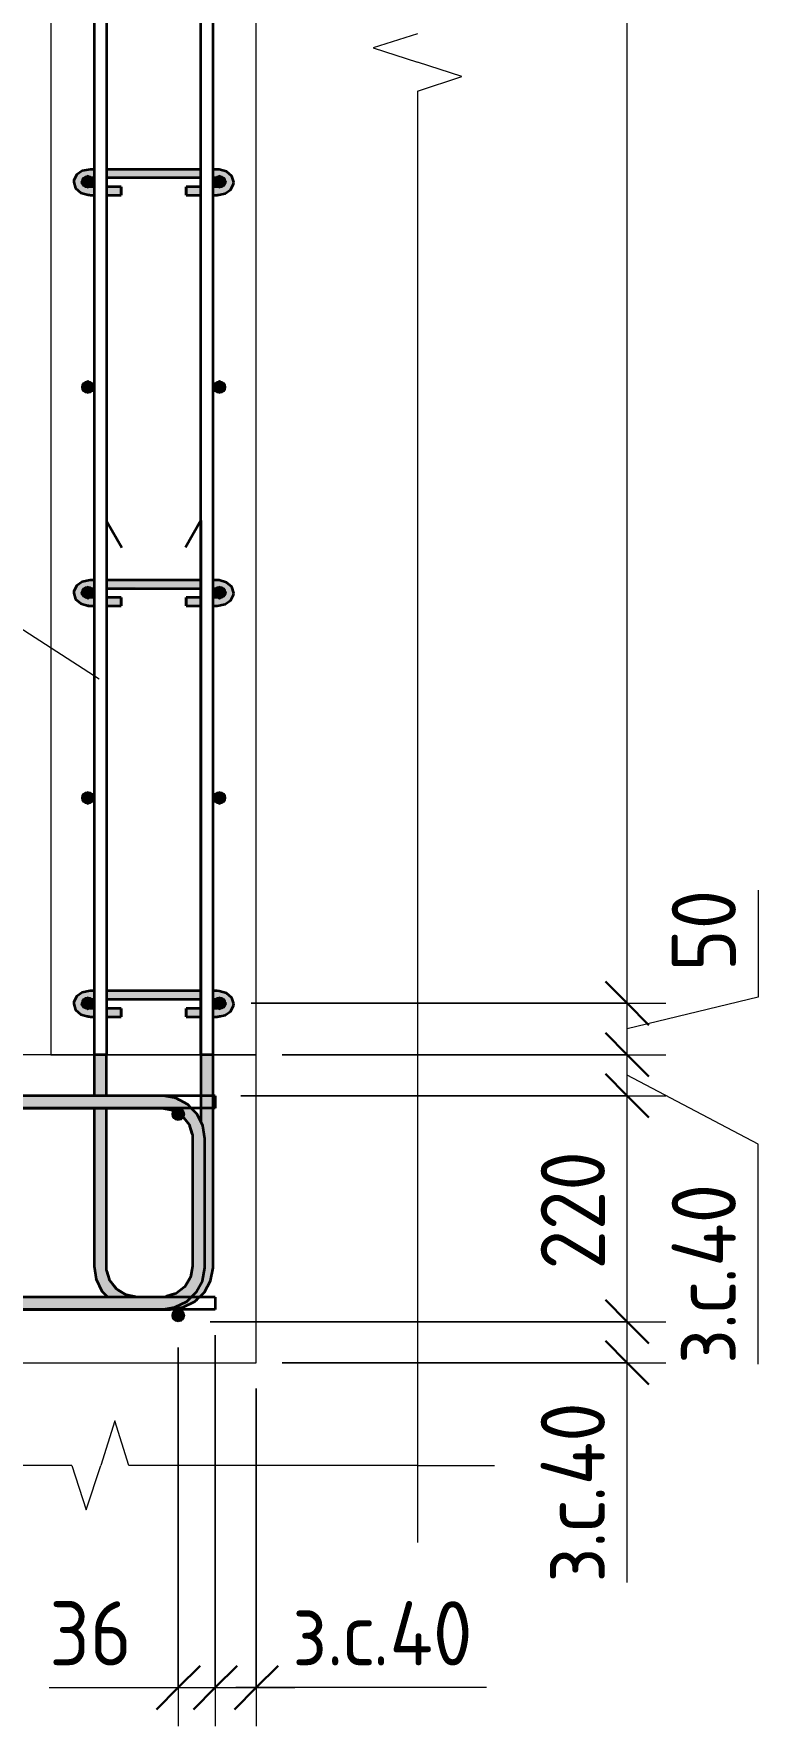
# Model space of a CAD drawing. Header units: millimetres. Extents: x 27196 to 80378, y -5588 to 34882.
# Drawn here: x 76903 to 77608, y -3604 to -1956 of the extents above; entities that cross this region are included whole.
import ezdxf

# ---------------------------------------------------------------- set-up
doc = ezdxf.new("R2010")
doc.units = ezdxf.units.MM
for name, color, linetype, lineweight in [('AA_Dim', 7, 'Continuous', 9), ('AA_Dim-25', 7, 'Continuous', 9), ('AA_Oformlenie', 7, 'Continuous', 9), ('AA_Vinoska', 7, 'Continuous', 9), ('AF_Stena_Опалубка', 253, 'Continuous', 18), ('KR_Armatura', 7, 'Continuous', 20), ('KR_Armatura_Tonkie', 7, 'Continuous', 20), ('KR_Fundament', 7, 'Continuous', 18)]:
    doc.layers.add(name, color=color, linetype=linetype, lineweight=lineweight)
doc.styles.add('ISOCPEUR_10', font='isocpeur.ttf', dxfattribs={"width": 0.9, "height": 62.5})
doc.dimstyles.new('05_Округл_1мм__прозр__2', dxfattribs={"dimscale": 304.8, "dimtxt": 62.248823, "dimasz": 0.139436, "dimexe": 0.123031, "dimexo": 0.082021, "dimgap": 0.008202, "dimtad": 1, "dimdec": 0, "dimdsep": 46, "dimtxsty": 'ISOCPEUR_10', "dimblk1": 'OBLIQUE', "dimblk2": 'OBLIQUE', "dimsah": 1, "dimcen": 0.09, "dimdle": 0.123031, "dimazin": 0, "dimtfac": 1, "dimtdec": 4, "dimtix": 1, "dimtmove": 1, "dimatfit": 3, "dimfxl": 1, "dimtvp": 1, "dimtolj": 1, "dimtzin": 0, "dimlwd": 18, "dimlwe": 18, "dimarcsym": 2})
doc.dimstyles.new('05_Округл_1мм__прозр__3', dxfattribs={"dimscale": 304.8, "dimtxt": 62.248823, "dimasz": 0.139436, "dimexe": 0.123031, "dimexo": 0.082021, "dimgap": 0.008202, "dimtad": 1, "dimdec": 0, "dimdsep": 46, "dimtxsty": 'ISOCPEUR_10', "dimblk1": 'OBLIQUE', "dimblk2": 'OBLIQUE', "dimsah": 1, "dimcen": 0.09, "dimdle": 0.123031, "dimazin": 0, "dimtfac": 1, "dimtdec": 4, "dimtix": 1, "dimtmove": 0, "dimatfit": 3, "dimfxl": 1, "dimtvp": 1, "dimtolj": 1, "dimtzin": 0, "dimlwd": 18, "dimlwe": 18, "dimarcsym": 2})

# ---------------------------------------------------------------- blocks, each defined once
blk = doc.blocks.new('265_Выпуск П одной длины _НесАрм_РабПлоск_ - В1 _d12_ t250-4071037-2-2 Армирование')
at = {"layer": 'KR_Armatura_Tonkie', "lineweight": 35}
for p, q in [((32607, -2430), (32607, -2488)), ((32607.5, -2430), (32607.2, -2430)), ((32607.2, -2430), (32607.5, -2430)), ((32619.5, -2430.9), (32634, -2456)), ((32711, -2430), (32696, -2456)), ((32711, -2430), (32711, -2488)), ((32723, -2488), (32723, -2430)), ((32607, -2496), (32607, -2505)), ((32711, -2496), (32711, -2505)), ((32723, -2505), (32723, -2496)), ((32607, -2513), (32607, -2888)), ((32711, -2513), (32711, -2888)), ((32723, -2888), (32723, -2513)), ((32607, -2896), (32607, -2905)), ((32711, -2896), (32711, -2905)), ((32723, -2905), (32723, -2896)), ((32607, -2913), (32607, -2990)), ((32711, -2913), (32711, -2990)), ((32723, -2990), (32723, -2913)), ((32619, -2990), (32619, -2950)), ((32711, -2990), (32711, -3002)), ((32723, -3002), (32723, -2990)), ((32607, -3002), (32607, -3156)), ((32619, -3156), (32619, -3002)), ((32711, -3002), (32711, -3014.9)), ((32723, -3156), (32723, -3002)), ((32622, -3168.5), (32619.7, -3161)), ((32628.6, -3177.9), (32622.7, -3170.3)), ((32637, -3183.2), (32630.5, -3179.3)), ((32649, -3186), (32639.5, -3184.3)), ((32673, -3186), (32649, -3186)), ((32649, -3198), (32681, -3198))]:
    blk.add_line(p, q, dxfattribs=at)
at = {"layer": 'KR_Armatura_Tonkie', "lineweight": 35, "flags": 128}
for points in [[(32722.4, -3160.4), (32723, -3157.5), (32723, -3156)], [(32608.8, -3167.9), (32609, -3168.7), (32610.3, -3171.4)], [(32613.9, -3178.7), (32614.7, -3180.2), (32616.7, -3182.3)], [(32712.7, -3183.1), (32714.4, -3181.4), (32715.5, -3179.5)], [(32719.1, -3172.7), (32720.5, -3170.1), (32720.8, -3168.6)], [(32692.8, -3196.2), (32693.7, -3196), (32696.4, -3194.7)], [(32703.7, -3191.1), (32705.2, -3190.3), (32707.3, -3188.3)]]:
    blk.add_lwpolyline(points, dxfattribs=at)
blk = doc.blocks.new('350_Стержень П торец СК-СГ _НесАрм_РабПлоск_ - 350_Стержень П торец СК-СГ _НесАрм_РабПлоск_-4078482-2-2 Армирование')
at = {"layer": 'KR_Armatura_Tonkie', "lineweight": 35}
for p, q in [((32607, -2990), (32115, -2990)), ((32673, -2990), (32619, -2990)), ((32115, -3002), (32607, -3002)), ((32115, -3002), (32141, -3017)), ((32619, -3002), (32673, -3002)), ((32673, -3002), (32682.5, -3003.7)), ((32685, -3004.8), (32691.5, -3008.7)), ((32693.4, -3010.1), (32699.3, -3017.7)), ((32700, -3019.5), (32702.3, -3027)), ((32703, -3032), (32703, -3156)), ((32703, -3156), (32701.3, -3165.5)), ((32115, -3186), (32141, -3171)), ((32694.9, -3176.4), (32687.3, -3182.3)), ((32700.2, -3168), (32696.3, -3174.5)), ((32619.7, -3186), (32115, -3186)), ((32673, -3186), (32649, -3186)), ((32685.5, -3183), (32678, -3185.3)), ((32115, -3198), (32673, -3198))]:
    blk.add_line(p, q, dxfattribs=at)
at = {"layer": 'KR_Armatura_Tonkie', "lineweight": 35, "flags": 128}
for points in [[(32677.4, -2990.6), (32674.5, -2990), (32673, -2990)], [(32689.7, -2993.9), (32687.1, -2992.5), (32685.6, -2992.2)], [(32700.1, -3000.3), (32698.4, -2998.6), (32696.4, -2997.5)], [(32708.1, -3009.3), (32707.3, -3007.8), (32705.3, -3005.7)]]:
    blk.add_lwpolyline(points, dxfattribs=at)
blk = doc.blocks.new('350_Стержень П торец СК-СГ _НесАрм_РабПлоск_ - 350_Стержень П торец СК-СГ _НесАрм_РабПлоск_-V10-2-2 Армирование')
at = {"layer": 'KR_Armatura_Tonkie', "lineweight": 35}
for points in [[(32353.8, -3002), (32673, -3001.8), (32673, -2990), (32115, -2990.2), (32115, -3002), (32341.5, -3002)], [(32709, -3032), (32715, -3032), (32713.6, -3021.1), (32709.4, -3011), (32702.3, -3002), (32694, -2995.6), (32683.9, -2991.4), (32673, -2990.2), (32673, -3002), (32680.8, -3003), (32688.2, -3006.1), (32694.2, -3010.8), (32699.1, -3017.3), (32702, -3024.3), (32703.2, -3032), (32707.4, -3032)], [(32709, -3156), (32715, -3156), (32714.8, -3032), (32703, -3032), (32703.2, -3156), (32707.4, -3156)], [(32673, -3198), (32683.9, -3196.6), (32694.3, -3192.2), (32702.7, -3185.7), (32709.5, -3176.8), (32713.6, -3166.9), (32714.8, -3156), (32703, -3156), (32702, -3163.8), (32698.9, -3171.2), (32694.2, -3177.2), (32687.7, -3182.1), (32680.7, -3185), (32673, -3186.2), (32673, -3197.8)], [(32243.4, -3198), (32673, -3197.8), (32673, -3186), (32115, -3186.2), (32115, -3198), (32218.8, -3198)]]:
    blk.add_hatch(color=256, dxfattribs=at).paths.add_polyline_path(points)
for p, q in [((32673, -2990), (32115, -2990)), ((32115, -3002), (32115, -2990)), ((32115, -3002), (32673, -3002)), ((32115, -3002), (32141, -3017)), ((32703, -3032), (32703, -3156)), ((32715, -3156), (32715, -3032)), ((32115, -3186), (32141, -3171)), ((32673, -3186), (32115, -3186)), ((32115, -3198), (32115, -3186)), ((32115, -3198), (32673, -3198))]:
    blk.add_line(p, q, dxfattribs=at)
at = {"layer": 'KR_Armatura_Tonkie', "lineweight": 35, "flags": 128}
for points in [[(32701.7, -3002), (32698.4, -2998.6), (32687.1, -2992.5), (32674.5, -2990), (32673, -2990)], [(32673, -3002), (32683.7, -3004), (32692.9, -3009.6), (32699.6, -3018.1), (32702.8, -3028.5), (32703, -3032)], [(32715, -3032), (32713, -3019.3), (32707.3, -3007.8), (32701.7, -3002)], [(32703, -3156), (32701, -3166.7), (32695.4, -3175.9), (32686.9, -3182.6), (32676.5, -3185.8), (32673, -3186)], [(32701.7, -3186), (32706.4, -3181.4), (32712.5, -3170.1), (32715, -3157.5), (32715, -3156)], [(32673, -3198), (32685.7, -3196), (32697.2, -3190.3), (32701.7, -3186)]]:
    blk.add_lwpolyline(points, dxfattribs=at)
blk = doc.blocks.new('265_Выпуск П одной длины _НесАрм_РабПлоск_ - В1 _d12_ t250-V12-2-2 Армирование')
at = {"layer": 'KR_Armatura_Tonkie', "lineweight": 35}
h = blk.add_hatch(color=256, dxfattribs=at)
h.paths.add_polyline_path([(32610, -3156), (32619, -3156), (32618.8, -3002), (32607, -3002), (32607.2, -3156), (32608.8, -3156)])
h.paths.add_polyline_path([(32611.4, -2990), (32619, -2990), (32618.8, -2950), (32607.5, -2950), (32607.5, -2430), (32607, -2430), (32607.2, -2990), (32611.3, -2990)])
for points in [[(32717, -3156), (32723, -3156), (32722.8, -2950), (32711, -2950), (32711.2, -3015.4), (32713.6, -3021.1), (32715, -3033.8), (32715, -3156), (32715.4, -3156)], [(32649, -3186), (32641.2, -3185), (32633.8, -3181.9), (32627.8, -3177.2), (32622.9, -3170.7), (32620, -3163.7), (32618.8, -3156), (32607, -3156), (32608.9, -3167.9), (32612.8, -3177.3), (32619.7, -3186), (32648.1, -3186)], [(32681, -3198), (32691.9, -3196.6), (32702, -3192.4), (32710.7, -3185.7), (32717.4, -3177), (32721.6, -3166.9), (32722.8, -3156), (32715, -3156), (32713.1, -3167.9), (32709.4, -3177), (32702.3, -3186), (32693.4, -3192.6), (32683.5, -3196.6), (32681, -3197.2), (32681, -3197.8)], [(32681, -3198), (32681, -3196.9), (32673, -3198)]]:
    blk.add_hatch(color=256, dxfattribs=at).paths.add_polyline_path(points)
for p, q in [((32607, -2430), (32607, -2990)), ((32607, -2430), (32607.5, -2430)), ((32607.5, -2430), (32607.2, -2430)), ((32619.5, -2430.9), (32634, -2456)), ((32711, -2430), (32696, -2456)), ((32711, -2430), (32711, -2990)), ((32723, -2990), (32723, -2430)), ((32619, -2990), (32619, -2950)), ((32711, -2990), (32711, -3002)), ((32723, -3002), (32723, -2990)), ((32607, -3002), (32607, -3156)), ((32619, -3156), (32619, -3002)), ((32711, -3002), (32711, -3014.9)), ((32723, -3156), (32723, -3002)), ((32673, -3186), (32649, -3186)), ((32649, -3198), (32681, -3198))]:
    blk.add_line(p, q, dxfattribs=at)
at = {"layer": 'KR_Armatura_Tonkie', "lineweight": 35, "flags": 128}
for points in [[(32607, -3156), (32609, -3168.7), (32614.7, -3180.2), (32620.3, -3186)], [(32649, -3186), (32638.3, -3184), (32629.1, -3178.4), (32622.4, -3169.9), (32619.2, -3159.5), (32619, -3156)], [(32709.7, -3186), (32714.4, -3181.4), (32720.5, -3170.1), (32723, -3157.5), (32723, -3156)], [(32681, -3198), (32693.7, -3196), (32705.2, -3190.3), (32709.5, -3186.2)]]:
    blk.add_lwpolyline(points, dxfattribs=at)
blk = doc.blocks.new('261_Шпилька массив _НесАрм_РабПлоск_ - 8 А240-4151681-2-2 Армирование')
at = {"layer": 'KR_Armatura_Tonkie', "lineweight": 35}
for points in [[(32603.2, -2111.8), (32603.2, -2105), (32597, -2103.5), (32595.6, -2101.8), (32595.2, -2100.5), (32596.2, -2097.7), (32599.2, -2095.6), (32603.2, -2094.8), (32603.2, -2088), (32597.1, -2089), (32594.3, -2090.3), (32590.7, -2093.4), (32588.4, -2096.2), (32587.3, -2100.8), (32588.4, -2104.8), (32591.8, -2108.5), (32597, -2110.9), (32599.3, -2111.3)], [(32727, -2111.8), (32734, -2110.5), (32738.3, -2108.5), (32741.8, -2104.8), (32743, -2100.5), (32741.8, -2096.2), (32739.4, -2092.6), (32734, -2089.4), (32727, -2088.1), (32727, -2094.8), (32731, -2095.6), (32734, -2097.9), (32734.9, -2100.7), (32734, -2102.5), (32732.5, -2103.7), (32727, -2105.1), (32727, -2111)], [(32603.2, -2511.8), (32603.2, -2505), (32597, -2503.5), (32595.6, -2501.8), (32595.2, -2500.5), (32596.2, -2497.7), (32599.2, -2495.6), (32603.2, -2494.8), (32603.2, -2488), (32597.1, -2489), (32594.3, -2490.3), (32590.7, -2493.4), (32588.4, -2496.2), (32587.2, -2500.5), (32588.4, -2504.8), (32591.8, -2508.5), (32597, -2510.9), (32599.3, -2511.3)], [(32727, -2511.8), (32734, -2510.5), (32738.3, -2508.5), (32741.8, -2504.8), (32743, -2500.5), (32741.8, -2496.2), (32739.4, -2492.6), (32734, -2489.4), (32727, -2488.1), (32727, -2494.8), (32731, -2495.6), (32734, -2497.9), (32734.9, -2500.7), (32734, -2502.5), (32732.5, -2503.7), (32727, -2505.1), (32727, -2511)], [(32603.2, -2911.8), (32603.2, -2905), (32597, -2903.5), (32595.4, -2901.1), (32595.2, -2900.5), (32596.2, -2897.7), (32599.2, -2895.6), (32603.2, -2894.8), (32603.2, -2888), (32596.6, -2889.2), (32594.3, -2890.3), (32590.7, -2893.4), (32588.4, -2896.2), (32587.2, -2900.5), (32588.4, -2904.8), (32591.8, -2908.5), (32597, -2910.9), (32599.3, -2911.3)], [(32727, -2911.8), (32734, -2910.5), (32738.3, -2908.5), (32741.8, -2904.8), (32743, -2900.5), (32741.8, -2896.2), (32739.4, -2892.6), (32734, -2889.4), (32727, -2888.1), (32727, -2894.8), (32731, -2895.6), (32734, -2897.9), (32734.9, -2900.7), (32734, -2902.5), (32732.5, -2903.7), (32727, -2905.1), (32727, -2911)]]:
    blk.add_hatch(color=256, dxfattribs=at).paths.add_polyline_path(points)
h = blk.add_hatch(color=256, dxfattribs=at)
h.paths.add_polyline_path([(32709.5, -2094.8), (32711, -2094.7), (32711, -2088), (32619.5, -2088.2), (32619.5, -2094.8), (32660.4, -2094.8)])
h.paths.add_polyline_path([(32723, -2094.8), (32727, -2094.8), (32727, -2088), (32723, -2088.1), (32723, -2094.8)])
h.paths.add_polyline_path([(32606.9, -2094.8), (32607.5, -2094.8), (32607.5, -2088), (32603.2, -2088.1), (32603.2, -2094.8), (32604.5, -2094.8)])
h = blk.add_hatch(color=256, dxfattribs=at)
h.paths.add_polyline_path([(32603.2, -2113), (32603.2, -2111.8), (32597, -2110.9), (32591.8, -2108.5), (32591.2, -2108.1), (32595.6, -2111.3), (32597.1, -2112), (32599.7, -2112.4)])
h.paths.add_polyline_path([(32595.7, -2099), (32597, -2097.4), (32603.2, -2095.9), (32603.2, -2094.8), (32598.8, -2095.9), (32596.2, -2097.7), (32596, -2098.3)])
h = blk.add_hatch(color=256, dxfattribs=at)
h.paths.add_polyline_path([(32660.4, -2096), (32711, -2095.8), (32711, -2094.8), (32619.5, -2094.9), (32619.5, -2096)])
h.paths.add_polyline_path([(32727, -2096), (32727, -2094.8), (32723, -2094.8), (32723, -2096)])
h.paths.add_polyline_path([(32603.2, -2096), (32607.5, -2095.9), (32607.5, -2094.8), (32603.2, -2094.8), (32603.2, -2095.9)])
h = blk.add_hatch(color=256, dxfattribs=at)
h.paths.add_polyline_path([(32633.5, -2111.8), (32633.5, -2105), (32619.5, -2105.1), (32619.5, -2111.8)])
h.paths.add_polyline_path([(32603.2, -2111.8), (32607.5, -2111.7), (32607.5, -2105), (32603.2, -2105.1), (32603.2, -2111)])
h = blk.add_hatch(color=256, dxfattribs=at)
h.paths.add_polyline_path([(32711, -2111.8), (32711, -2105), (32696.7, -2105.1), (32696.7, -2111.8), (32709.5, -2111.8)])
h.paths.add_polyline_path([(32723, -2111.8), (32727, -2111.8), (32727, -2105), (32723, -2105.2), (32723, -2111.1)])
h = blk.add_hatch(color=256, dxfattribs=at)
h.paths.add_polyline_path([(32727, -2113), (32734.5, -2111.5), (32739.4, -2108.4), (32741.8, -2104.8), (32738.3, -2108.5), (32733.1, -2110.9), (32727, -2111.8), (32727, -2112.8)])
h.paths.add_polyline_path([(32734.2, -2098.6), (32733.9, -2097.7), (32730.4, -2095.5), (32727, -2094.8), (32727, -2096), (32727.6, -2096.1), (32734, -2098.5)])
h = blk.add_hatch(color=256, dxfattribs=at)
h.paths.add_polyline_path([(32607.5, -2113), (32607.5, -2111.8), (32603.2, -2111.8), (32603.2, -2113)])
h.paths.add_polyline_path([(32633.5, -2113), (32633.5, -2111.8), (32619.5, -2111.8), (32619.5, -2113)])
h = blk.add_hatch(color=256, dxfattribs=at)
h.paths.add_polyline_path([(32709.5, -2113), (32711, -2112.8), (32711, -2111.8), (32696.7, -2111.8), (32696.7, -2113)])
h.paths.add_polyline_path([(32727, -2113), (32727, -2111.8), (32723, -2111.9), (32723, -2113)])
h = blk.add_hatch(color=256, dxfattribs=at)
h.paths.add_polyline_path([(32635.9, -2494.8), (32711, -2494.7), (32711, -2488), (32619.5, -2488.2), (32619.5, -2494.8), (32623.6, -2494.8)])
h.paths.add_polyline_path([(32607, -2494.8), (32607, -2488), (32603.2, -2488.1), (32603.2, -2494.8), (32606.9, -2494.8)])
h.paths.add_polyline_path([(32723, -2494.8), (32727, -2494.8), (32727, -2488), (32723, -2488.1), (32723, -2494.8)])
h = blk.add_hatch(color=256, dxfattribs=at)
h.paths.add_polyline_path([(32603.2, -2513), (32603.2, -2511.8), (32597, -2510.9), (32591.8, -2508.5), (32591.2, -2508.1), (32595.6, -2511.3), (32597.1, -2512), (32599.7, -2512.4)])
h.paths.add_polyline_path([(32595.7, -2499), (32597, -2497.4), (32603.2, -2495.9), (32603.2, -2494.8), (32598.8, -2495.9), (32596.2, -2497.7), (32596, -2498.3)])
h = blk.add_hatch(color=256, dxfattribs=at)
h.paths.add_polyline_path([(32727, -2496), (32727, -2494.8), (32723, -2494.8), (32723, -2496)])
h.paths.add_polyline_path([(32623.6, -2496), (32711, -2495.8), (32711, -2494.8), (32619.5, -2494.9), (32619.5, -2496)])
h.paths.add_polyline_path([(32607, -2496), (32606.9, -2494.8), (32603.2, -2494.8), (32603.2, -2496), (32605, -2496)])
h = blk.add_hatch(color=256, dxfattribs=at)
h.paths.add_polyline_path([(32727, -2513), (32734.5, -2511.5), (32739.4, -2508.4), (32741.8, -2504.8), (32738.3, -2508.5), (32732.9, -2511), (32727, -2511.8), (32727, -2512.8)])
h.paths.add_polyline_path([(32734.2, -2498.6), (32733.9, -2497.7), (32730.4, -2495.5), (32727, -2494.8), (32727, -2496), (32727.6, -2496.1), (32734, -2498.5)])
h = blk.add_hatch(color=256, dxfattribs=at)
h.paths.add_polyline_path([(32619.5, -2511.8), (32633.5, -2511.8), (32633.5, -2505), (32619.5, -2505.1), (32619.5, -2511.4)])
h.paths.add_polyline_path([(32607, -2511.8), (32607, -2505), (32603.2, -2505.1), (32603.2, -2511.8)])
h = blk.add_hatch(color=256, dxfattribs=at)
h.paths.add_polyline_path([(32623.6, -2513), (32633.5, -2512.8), (32633.5, -2511.8), (32619.5, -2511.8), (32619.5, -2513)])
h.paths.add_polyline_path([(32603.2, -2513), (32607, -2512.8), (32607, -2511.8), (32603.2, -2511.8), (32603.2, -2512.8)])
h = blk.add_hatch(color=256, dxfattribs=at)
h.paths.add_polyline_path([(32711, -2511.8), (32711, -2505), (32696.7, -2505.1), (32696.7, -2511.8), (32709.5, -2511.8)])
h.paths.add_polyline_path([(32723, -2511.8), (32727, -2511.8), (32727, -2505), (32723, -2505.2), (32723, -2511.1)])
h = blk.add_hatch(color=256, dxfattribs=at)
h.paths.add_polyline_path([(32723, -2513), (32727, -2512.8), (32727, -2511.8), (32723, -2511.9), (32723, -2512.9)])
h.paths.add_polyline_path([(32709.5, -2513), (32711, -2512.8), (32711, -2511.8), (32696.7, -2511.8), (32696.7, -2513)])
h = blk.add_hatch(color=256, dxfattribs=at)
h.paths.add_polyline_path([(32603.2, -2913), (32603.2, -2911.8), (32597, -2910.9), (32591.8, -2908.5), (32591.2, -2908.1), (32595.6, -2911.3), (32597.1, -2912), (32601.6, -2912.7)])
h.paths.add_polyline_path([(32595.7, -2899), (32597, -2897.4), (32603.2, -2895.9), (32603.2, -2894.8), (32598.8, -2895.9), (32596.2, -2897.7), (32596, -2898.3)])
h = blk.add_hatch(color=256, dxfattribs=at)
h.paths.add_polyline_path([(32723, -2894.8), (32727, -2894.8), (32727, -2888), (32723, -2888.1), (32723, -2894.8)])
h.paths.add_polyline_path([(32635.9, -2894.8), (32711, -2894.7), (32711, -2888), (32619.5, -2888.2), (32619.5, -2894.8), (32623.6, -2894.8)])
h.paths.add_polyline_path([(32607, -2894.8), (32607, -2888), (32603.2, -2888.1), (32603.2, -2894.8), (32606.9, -2894.8)])
h = blk.add_hatch(color=256, dxfattribs=at)
h.paths.add_polyline_path([(32635.9, -2896), (32711, -2895.8), (32711, -2894.8), (32619.5, -2894.9), (32619.5, -2896), (32623.6, -2896)])
h.paths.add_polyline_path([(32727, -2896), (32727, -2894.8), (32723, -2894.8), (32723, -2896)])
h.paths.add_polyline_path([(32603.2, -2896), (32607, -2895.9), (32606.9, -2894.8), (32603.2, -2894.8), (32603.2, -2895.9)])
h = blk.add_hatch(color=256, dxfattribs=at)
h.paths.add_polyline_path([(32727, -2913), (32734.5, -2911.5), (32739.4, -2908.4), (32741.8, -2904.8), (32738.3, -2908.5), (32733.1, -2910.9), (32727, -2911.8), (32727, -2912.8)])
h.paths.add_polyline_path([(32734.2, -2898.6), (32733.9, -2897.7), (32730.4, -2895.5), (32727, -2894.8), (32727, -2896), (32727.6, -2896.1), (32734, -2898.5)])
h = blk.add_hatch(color=256, dxfattribs=at)
h.paths.add_polyline_path([(32619.5, -2911.8), (32633.5, -2911.8), (32633.5, -2905), (32619.5, -2905.1), (32619.5, -2911.4)])
h.paths.add_polyline_path([(32607, -2911.8), (32607, -2905), (32603.2, -2905.1), (32603.2, -2911.8)])
h = blk.add_hatch(color=256, dxfattribs=at)
h.paths.add_polyline_path([(32603.2, -2913), (32607, -2912.7), (32607, -2911.8), (32603.2, -2911.8), (32603.2, -2912.8)])
h.paths.add_polyline_path([(32619.5, -2913), (32633.5, -2912.7), (32633.5, -2911.8), (32619.5, -2911.8), (32619.5, -2912.9)])
h = blk.add_hatch(color=256, dxfattribs=at)
h.paths.add_polyline_path([(32711, -2911.8), (32711, -2905), (32696.7, -2905.1), (32696.7, -2911.8), (32709.5, -2911.8)])
h.paths.add_polyline_path([(32727, -2911.8), (32727, -2905), (32723, -2905.2), (32723, -2911.8)])
h = blk.add_hatch(color=256, dxfattribs=at)
h.paths.add_polyline_path([(32696.7, -2913), (32711, -2912.7), (32711, -2911.8), (32696.7, -2911.8), (32696.7, -2912.8)])
h.paths.add_polyline_path([(32727, -2913), (32727, -2911.8), (32723, -2911.9), (32723, -2913)])
for p, q in [((32607.5, -2088), (32603.2, -2088)), ((32711, -2088), (32619.5, -2088)), ((32727, -2088), (32723, -2088)), ((32603.2, -2096), (32607.5, -2096)), ((32607.5, -2105), (32603.2, -2105)), ((32619.5, -2096), (32711, -2096)), ((32633.5, -2105), (32619.5, -2105)), ((32633.5, -2105), (32633.5, -2111.8)), ((32633.5, -2106.2), (32633.5, -2105.1)), ((32633.5, -2112.8), (32633.5, -2106.2)), ((32711, -2105), (32696.7, -2105)), ((32696.7, -2111.8), (32696.7, -2105)), ((32696.7, -2105.1), (32696.7, -2106.2)), ((32696.7, -2106.2), (32696.7, -2112.8)), ((32723, -2096), (32727, -2096)), ((32727, -2105), (32723, -2105)), ((32603.2, -2113), (32607.5, -2113)), ((32619.5, -2113), (32633.5, -2113)), ((32633.5, -2111.8), (32633.5, -2113)), ((32696.7, -2113), (32696.7, -2111.8)), ((32696.7, -2113), (32711, -2113)), ((32723, -2113), (32727, -2113)), ((32607, -2488), (32603.2, -2488)), ((32711, -2488), (32619.5, -2488)), ((32727, -2488), (32723, -2488)), ((32603.2, -2496), (32607, -2496)), ((32619.5, -2496), (32711, -2496)), ((32723, -2496), (32727, -2496)), ((32607, -2505), (32603.2, -2505)), ((32603.2, -2513), (32607, -2513)), ((32633.5, -2505), (32619.5, -2505)), ((32619.5, -2513), (32633.5, -2513)), ((32633.5, -2505), (32633.5, -2511.8)), ((32633.5, -2506.2), (32633.5, -2505.1)), ((32633.5, -2512.8), (32633.5, -2506.2)), ((32633.5, -2511.8), (32633.5, -2513)), ((32711, -2505), (32696.7, -2505)), ((32696.7, -2511.8), (32696.7, -2505)), ((32696.7, -2505.1), (32696.7, -2506.2)), ((32696.7, -2506.2), (32696.7, -2512.8)), ((32696.7, -2513), (32696.7, -2511.8)), ((32696.7, -2513), (32711, -2513)), ((32727, -2505), (32723, -2505)), ((32723, -2513), (32727, -2513)), ((32607, -2888), (32603.2, -2888)), ((32603.2, -2896), (32607, -2896)), ((32711, -2888), (32619.5, -2888)), ((32619.5, -2896), (32711, -2896)), ((32727, -2888), (32723, -2888)), ((32723, -2896), (32727, -2896)), ((32607, -2905), (32603.2, -2905)), ((32603.2, -2913), (32607, -2913)), ((32633.5, -2905), (32619.5, -2905)), ((32619.5, -2913), (32633.5, -2913)), ((32633.5, -2905), (32633.5, -2911.8)), ((32633.5, -2906.2), (32633.5, -2905.1)), ((32633.5, -2912.4), (32633.5, -2906.2)), ((32633.5, -2911.8), (32633.5, -2913)), ((32711, -2905), (32696.7, -2905)), ((32696.7, -2911.8), (32696.7, -2905)), ((32696.7, -2905.1), (32696.7, -2906.2)), ((32696.7, -2906.2), (32696.7, -2912.4)), ((32696.7, -2913), (32696.7, -2911.8)), ((32696.7, -2913), (32711, -2913)), ((32727, -2905), (32723, -2905)), ((32723, -2913), (32727, -2913))]:
    blk.add_line(p, q, dxfattribs=at)
at = {"layer": 'KR_Armatura_Tonkie', "lineweight": 35, "flags": 128}
for points in [[(32603.2, -2088), (32595.6, -2089.5), (32590, -2093.4), (32587.3, -2098.9), (32587.2, -2100.5)], [(32743, -2100.5), (32741.1, -2094.6), (32736.1, -2090.2), (32728.9, -2088.1), (32727, -2088)], [(32587.2, -2100.5), (32589, -2106.4), (32594, -2110.8), (32601.3, -2112.9), (32603.2, -2113)], [(32595.2, -2100.5), (32596.1, -2098.5), (32599.9, -2096.4), (32603.2, -2096)], [(32603.2, -2105), (32598.1, -2103.9), (32595.5, -2101.7), (32595.2, -2100.5)], [(32727, -2096), (32732, -2097.1), (32734.7, -2099.3), (32735, -2100.5)], [(32727, -2113), (32734.6, -2111.5), (32740.2, -2107.6), (32742.9, -2102.1), (32743, -2100.5)], [(32735, -2100.5), (32734, -2102.5), (32730.3, -2104.5), (32727, -2105)], [(32603.2, -2488), (32595.6, -2489.5), (32590, -2493.4), (32587.3, -2498.9), (32587.2, -2500.5)], [(32743, -2500.5), (32741.1, -2494.6), (32736.1, -2490.2), (32728.9, -2488.1), (32727, -2488)], [(32587.2, -2500.5), (32589, -2506.4), (32594, -2510.8), (32601.3, -2512.9), (32603.2, -2513)], [(32595.2, -2500.5), (32596.1, -2498.5), (32599.9, -2496.4), (32603.2, -2496)], [(32603.2, -2505), (32598.1, -2503.9), (32595.5, -2501.7), (32595.2, -2500.5)], [(32727, -2496), (32732, -2497.1), (32734.7, -2499.3), (32735, -2500.5)], [(32727, -2513), (32734.6, -2511.5), (32740.2, -2507.6), (32742.9, -2502.1), (32743, -2500.5)], [(32735, -2500.5), (32734, -2502.5), (32730.3, -2504.5), (32727, -2505)], [(32603.2, -2888), (32595.6, -2889.5), (32590, -2893.4), (32587.3, -2898.9), (32587.2, -2900.5)], [(32595.2, -2900.5), (32596.1, -2898.5), (32599.9, -2896.4), (32603.2, -2896)], [(32743, -2900.5), (32741.1, -2894.6), (32736.1, -2890.2), (32728.9, -2888.1), (32727, -2888)], [(32727, -2896), (32732, -2897.1), (32734.7, -2899.3), (32735, -2900.5)], [(32587.2, -2900.5), (32589, -2906.4), (32594, -2910.8), (32601.3, -2912.9), (32603.2, -2913)], [(32603.2, -2905), (32598.1, -2903.9), (32595.5, -2901.7), (32595.2, -2900.5)], [(32727, -2913), (32734.6, -2911.5), (32740.2, -2907.6), (32742.9, -2902.1), (32743, -2900.5)], [(32735, -2900.5), (32734, -2902.5), (32730.3, -2904.5), (32727, -2905)]]:
    blk.add_lwpolyline(points, dxfattribs=at)
blk = doc.blocks.new('011_Прямоугольник обрыва _ЭлУзла_ - 011_Прямоугольник обрыва _ЭлУзла_-4151042-2-2 Армирование')
at = {"layer": 'AA_Oformlenie'}
for p, q in [((32921.9, -2011.7), (32921.9, -3350)), ((32585.3, -3350), (32024.1, -3350)), ((32921.9, -3350), (32641, -3350))]:
    blk.add_line(p, q, dxfattribs=at)
blk = doc.blocks.new('DIMBLOCK81-2-2 Армирование')
at = {"layer": 'AA_Dim-25', "lineweight": 18}
for p, q in [((77079.9, -3223), (77079.9, -3603.8)), ((77079.9, -3566.3), (77079.9, -3223)), ((77043.9, -3235), (77043.9, -3603.8)), ((77043.9, -3566.3), (77043.9, -3235)), ((76918.3, -3566.3), (77022.3, -3566.3)), ((77006.4, -3566.3), (77079.9, -3566.3)), ((77022.3, -3566.3), (77061.9, -3566.3))]:
    blk.add_line(p, q, dxfattribs=at)
at = {"layer": 'AA_Dim-25', "lineweight": 30}
for p, q in [((77043.9, -3566.3), (77065.1, -3545.1)), ((77079.9, -3566.3), (77101.1, -3545.1)), ((77043.9, -3566.3), (77022.6, -3587.6)), ((77079.9, -3566.3), (77058.6, -3587.6))]:
    blk.add_line(p, q, dxfattribs=at)
at = {"layer": 'AA_Dim-25', "color": 0, "lineweight": 18, "insert": (76918.3, -3482.2), "char_height": 62.5, "width": 94.81, "attachment_point": 1, "line_spacing_factor": 1.149209, "style": 'ISOCPEUR_10'}
blk.add_mtext('36', dxfattribs=at)
blk = doc.blocks.new('_Oblique')
at = {"color": 0, "linetype": 'ByBlock', "lineweight": -2}
blk.add_line((-0.5, -0.5), (0.5, 0.5), dxfattribs=at)
blk = doc.blocks.new('DIMBLOCK82-2-2 Армирование')
at = {"layer": 'AA_Dim-25', "lineweight": 18}
for p, q in [((77079.9, -3223), (77079.9, -3603.8)), ((77079.9, -3566.3), (77079.9, -3223)), ((77119.9, -3275), (77119.9, -3603.8)), ((77119.9, -3566.3), (77119.9, -3275)), ((77079.9, -3566.3), (77157.4, -3566.3)), ((77129.9, -3566.3), (77099.9, -3566.3)), ((77344, -3566.3), (77129.9, -3566.3))]:
    blk.add_line(p, q, dxfattribs=at)
at = {"layer": 'AA_Dim-25', "lineweight": 30}
for p, q in [((77079.9, -3566.3), (77101.1, -3545.1)), ((77119.9, -3566.3), (77141.1, -3545.1)), ((77079.9, -3566.3), (77058.6, -3587.6)), ((77119.9, -3566.3), (77098.6, -3587.6))]:
    blk.add_line(p, q, dxfattribs=at)
at = {"layer": 'AA_Dim-25', "color": 0, "lineweight": 18, "insert": (77154.9, -3482.2), "char_height": 62.5, "width": 226.969, "attachment_point": 1, "line_spacing_factor": 1.149209, "style": 'ISOCPEUR_10'}
blk.add_mtext('з.с.40', dxfattribs=at)
blk = doc.blocks.new('DIMBLOCK85-2-2 Армирование')
at = {"layer": 'AA_Dim-25', "lineweight": 30}
for p, q in [((77481, -3210), (77459.7, -3188.8)), ((77481, -3210), (77502.2, -3231.3)), ((77481, -3250), (77459.7, -3228.8)), ((77481, -3250), (77502.2, -3271.2))]:
    blk.add_line(p, q, dxfattribs=at)
at = {"layer": 'AA_Dim-25', "lineweight": 18}
for p, q in [((77074.9, -3210), (77518.5, -3210)), ((77481, -3210), (77074.9, -3210)), ((77481, -3287.5), (77481, -3210)), ((77481, -3249.8), (77481, -3230)), ((77144.9, -3250), (77518.5, -3250)), ((77481, -3250), (77144.9, -3250)), ((77481, -3464), (77481, -3249.8))]:
    blk.add_line(p, q, dxfattribs=at)
at = {"layer": 'AA_Dim-25', "color": 0, "lineweight": 18, "insert": (77396.8, -3464), "char_height": 62.5, "width": 226.969, "attachment_point": 1, "rotation": 90, "line_spacing_factor": 1.149209, "style": 'ISOCPEUR_10'}
blk.add_mtext('з.с.40', dxfattribs=at)
blk = doc.blocks.new('DIMBLOCK86-2-2 Армирование')
at = {"layer": 'AA_Dim-25', "lineweight": 30}
for p, q in [((77481, -2990), (77459.7, -2968.8)), ((77481, -2990), (77502.2, -3011.2)), ((77481, -3210), (77459.7, -3188.8)), ((77481, -3210), (77502.2, -3231.3))]:
    blk.add_line(p, q, dxfattribs=at)
at = {"layer": 'AA_Dim-25', "lineweight": 18}
for p, q in [((77104.9, -2990), (77518.5, -2990)), ((77481, -2990), (77104.9, -2990)), ((77481, -3210), (77481, -2990)), ((77074.9, -3210), (77518.5, -3210)), ((77481, -3210), (77074.9, -3210))]:
    blk.add_line(p, q, dxfattribs=at)
at = {"layer": 'AA_Dim-25', "color": 0, "lineweight": 18, "insert": (77396.8, -3159.3), "char_height": 62.5, "width": 142.215, "attachment_point": 1, "rotation": 90, "line_spacing_factor": 1.149209, "style": 'ISOCPEUR_10'}
blk.add_mtext('220', dxfattribs=at)
blk = doc.blocks.new('DIMBLOCK87-2-2 Армирование')
at = {"layer": 'AA_Dim-25', "lineweight": 30}
for p, q in [((77481, -2950), (77459.7, -2928.8)), ((77481, -2950), (77502.2, -2971.2)), ((77481, -2990), (77459.7, -2968.8)), ((77481, -2990), (77502.2, -3011.2))]:
    blk.add_line(p, q, dxfattribs=at)
at = {"layer": 'AA_Dim-25', "lineweight": 18}
for p, q in [((77144.9, -2950), (77518.5, -2950)), ((77481, -2950), (77144.9, -2950)), ((77481, -2990), (77481, -2950)), ((77608.5, -3037.1), (77481, -2970)), ((77104.9, -2990), (77518.5, -2990)), ((77481, -2990), (77104.9, -2990)), ((77608.5, -3251.2), (77608.5, -3037.1))]:
    blk.add_line(p, q, dxfattribs=at)
at = {"layer": 'AA_Dim-25', "color": 0, "lineweight": 18, "insert": (77524.3, -3251.2), "char_height": 62.5, "width": 226.969, "attachment_point": 1, "rotation": 90, "line_spacing_factor": 1.149209, "style": 'ISOCPEUR_10'}
blk.add_mtext('з.с.40', dxfattribs=at)
blk = doc.blocks.new('DIMBLOCK88-2-2 Армирование')
at = {"layer": 'AA_Dim-25', "lineweight": 18}
for p, q in [((77608.5, -2789.9), (77608.5, -2893.9)), ((77115, -2900), (77518.5, -2900)), ((77481, -2900), (77115, -2900)), ((77608.5, -2893.9), (77481, -2925)), ((77481, -2950), (77481, -2900)), ((77144.9, -2950), (77518.5, -2950)), ((77481, -2950), (77144.9, -2950))]:
    blk.add_line(p, q, dxfattribs=at)
at = {"layer": 'AA_Dim-25', "lineweight": 30}
for p, q in [((77481, -2900), (77459.7, -2878.8)), ((77481, -2900), (77502.2, -2921.3)), ((77481, -2950), (77459.7, -2928.8)), ((77481, -2950), (77502.2, -2971.2))]:
    blk.add_line(p, q, dxfattribs=at)
at = {"layer": 'AA_Dim-25', "color": 0, "lineweight": 18, "insert": (77524.3, -2868.9), "char_height": 62.5, "width": 94.81, "attachment_point": 1, "rotation": 90, "line_spacing_factor": 1.149209, "style": 'ISOCPEUR_10'}
blk.add_mtext('50', dxfattribs=at)
blk = doc.blocks.new('DIMBLOCK89-2-2 Армирование')
at = {"layer": 'AA_Dim-25', "lineweight": 30}
for p, q in [((77481, 700), (77459.7, 721.2)), ((77481, 700), (77502.2, 678.7)), ((77481, -2900), (77459.7, -2878.8)), ((77481, -2900), (77502.2, -2921.3))]:
    blk.add_line(p, q, dxfattribs=at)
at = {"layer": 'AA_Dim-25', "lineweight": 18}
for p, q in [((77115, 700), (77518.5, 700)), ((77481, 700), (77115, 700)), ((77481, -2900), (77481, 700)), ((77115, -2900), (77518.5, -2900)), ((77481, -2900), (77115, -2900))]:
    blk.add_line(p, q, dxfattribs=at)
at = {"layer": 'AA_Dim-25', "color": 0, "lineweight": 18, "insert": (77396.8, -1311.9), "char_height": 62.5, "width": 508.525, "attachment_point": 1, "rotation": 90, "line_spacing_factor": 1.149209, "style": 'ISOCPEUR_10'}
blk.add_mtext('200х18=3600', dxfattribs=at)

msp = doc.modelspace()

# ---------------------------------------------------------------- hatches: boundary and pattern name
at = {"layer": 'KR_Armatura'}
h = msp.add_hatch(color=256, dxfattribs=at)
edge = h.paths.add_edge_path()
edge.add_arc((76955.9166, -2100), 6, 0, 360)
for points in [[(76955.9166, -2106), (76961.1128, -2103), (76961.1128, -2097), (76955.9166, -2094), (76950.7205, -2097), (76950.7205, -2103), (76953.9601, -2104.8704)], [(77084.038, -2106), (77089.2341, -2103), (77089.2341, -2097), (77084.038, -2094), (77078.8418, -2097), (77078.8418, -2103)], [(76955.9166, -2306), (76961.1128, -2303), (76961.1128, -2297), (76955.9166, -2294), (76950.7205, -2297), (76950.7205, -2303)], [(77084.038, -2306), (77089.2341, -2303), (77089.2341, -2297), (77084.038, -2294), (77078.8418, -2297), (77078.8418, -2303)], [(76955.9166, -2506), (76961.1128, -2503), (76961.1128, -2497), (76955.9166, -2494), (76950.7205, -2497), (76950.7205, -2503), (76953.9601, -2504.8704)], [(77084.038, -2506), (77089.2341, -2503), (77089.2341, -2497), (77084.038, -2494), (77078.8418, -2497), (77078.8418, -2503)], [(76955.9166, -2706), (76961.1128, -2703), (76961.1128, -2697), (76955.9166, -2694), (76950.7205, -2697), (76950.7205, -2703)], [(77084.038, -2706), (77089.2341, -2703), (77089.2341, -2697), (77084.038, -2694), (77078.8418, -2697), (77078.8418, -2703)], [(76955.9166, -2906), (76961.1128, -2903), (76961.1128, -2897), (76955.9166, -2894), (76950.7205, -2897), (76950.7205, -2903), (76953.9601, -2904.8704)], [(77084.038, -2906), (77089.2341, -2903), (77089.2341, -2897), (77084.038, -2894), (77078.8418, -2897), (77078.8418, -2903)], [(77040.8819, -3013.1962), (77046.8819, -3013.1962), (77049.8819, -3008), (77046.8819, -3002.8038), (77040.8819, -3002.8038), (77037.8819, -3008), (77039.8243, -3011.3644)], [(77046.8819, -3209.1962), (77049.8819, -3204), (77046.8819, -3198.8038), (77040.8819, -3198.8038), (77037.8819, -3204), (77040.8819, -3209.1962)]]:
    msp.add_hatch(color=256, dxfattribs=at).paths.add_polyline_path(points)
h = msp.add_hatch(color=256, dxfattribs=at)
edge = h.paths.add_edge_path()
edge.add_arc((77084.038, -2100), 6, 0, 360)
h = msp.add_hatch(color=256, dxfattribs=at)
edge = h.paths.add_edge_path()
edge.add_arc((76955.9166, -2300), 6, 0, 360)
h = msp.add_hatch(color=256, dxfattribs=at)
edge = h.paths.add_edge_path()
edge.add_arc((77084.038, -2300), 6, 0, 360)
h = msp.add_hatch(color=256, dxfattribs=at)
edge = h.paths.add_edge_path()
edge.add_arc((76955.9166, -2500), 6, 0, 360)
h = msp.add_hatch(color=256, dxfattribs=at)
edge = h.paths.add_edge_path()
edge.add_arc((77084.038, -2500), 6, 0, 360)
h = msp.add_hatch(color=256, dxfattribs=at)
edge = h.paths.add_edge_path()
edge.add_arc((76955.9166, -2700), 6, 0, 360)
h = msp.add_hatch(color=256, dxfattribs=at)
edge = h.paths.add_edge_path()
edge.add_arc((77084.038, -2700), 6, 0, 360)
h = msp.add_hatch(color=256, dxfattribs=at)
edge = h.paths.add_edge_path()
edge.add_arc((76955.9166, -2900), 6, 0, 360)
h = msp.add_hatch(color=256, dxfattribs=at)
edge = h.paths.add_edge_path()
edge.add_arc((77084.038, -2900), 6, 0, 360)
h = msp.add_hatch(color=256, dxfattribs=at)
edge = h.paths.add_edge_path()
edge.add_arc((77043.8819, -3008), 6, 0, 360)
h = msp.add_hatch(color=256, dxfattribs=at)
edge = h.paths.add_edge_path()
edge.add_arc((77043.8819, -3204), 6, 0, 360)

# ---------------------------------------------------------------- linework, layer by layer
at = {"layer": 'AA_Vinoska'}
for p, q in [((77276.8138, -1956.0089), (77233.5125, -1969.7589)), ((77233.5125, -1969.7589), (77276.8138, -1983.5089)), ((77320.1388, -1997.586), (77276.8138, -1983.5089)), ((77276.8138, -2011.6632), (77320.1388, -1997.586)), ((76966.899, -2584.3794), (76827.8432, -2494.6094)), ((76982.1319, -3306.6987), (76968.3819, -3350)), ((76995.8819, -3350), (76982.1319, -3306.6987)), ((76940.2275, -3350), (76954.3047, -3393.3251)), ((76954.3047, -3393.3251), (76968.3819, -3350)), ((77276.8138, -3350), (77351.8138, -3350)), ((77276.8138, -3350), (77276.8138, -3425))]:
    msp.add_line(p, q, dxfattribs=at)
at = {"layer": 'AF_Stena_Опалубка', "lineweight": 20}
for p, q in [((76919.8819, 749.9996), (76919.8819, -2950)), ((77119.8819, -2950), (77119.8819, 749.9996)), ((76919.8819, -2950), (77119.8819, -2950))]:
    msp.add_line(p, q, dxfattribs=at)
at = {"layer": 'KR_Armatura'}
for p, q in [((76955.9166, -2094), (76950.7205, -2097)), ((76950.7205, -2097), (76950.7205, -2103)), ((76950.7205, -2103), (76953.9601, -2104.8704)), ((76953.9601, -2104.8704), (76955.9166, -2106)), ((76961.1128, -2097), (76955.9166, -2094)), ((76955.9166, -2106), (76961.1128, -2103)), ((76961.1128, -2103), (76961.1128, -2097)), ((77084.038, -2094), (77078.8418, -2097)), ((77078.8418, -2097), (77078.8418, -2103)), ((77078.8418, -2103), (77084.038, -2106)), ((77089.2341, -2097), (77084.038, -2094)), ((77084.038, -2106), (77089.2341, -2103)), ((77089.2341, -2103), (77089.2341, -2097)), ((76955.9166, -2294), (76950.7205, -2297)), ((76950.7205, -2297), (76950.7205, -2303)), ((76950.7205, -2303), (76955.9166, -2306)), ((76961.1128, -2297), (76955.9166, -2294)), ((76955.9166, -2306), (76961.1128, -2303)), ((76961.1128, -2303), (76961.1128, -2297)), ((77084.038, -2294), (77078.8418, -2297)), ((77078.8418, -2297), (77078.8418, -2303)), ((77078.8418, -2303), (77084.038, -2306)), ((77089.2341, -2297), (77084.038, -2294)), ((77084.038, -2306), (77089.2341, -2303)), ((77089.2341, -2303), (77089.2341, -2297)), ((76955.9166, -2494), (76950.7205, -2497)), ((76950.7205, -2497), (76950.7205, -2503)), ((76950.7205, -2503), (76953.9601, -2504.8704)), ((76961.1128, -2497), (76955.9166, -2494)), ((76955.9166, -2506), (76961.1128, -2503)), ((76961.1128, -2503), (76961.1128, -2497)), ((77084.038, -2494), (77078.8418, -2497)), ((77078.8418, -2497), (77078.8418, -2503)), ((77078.8418, -2503), (77084.038, -2506)), ((77089.2341, -2497), (77084.038, -2494)), ((77084.038, -2506), (77089.2341, -2503)), ((77089.2341, -2503), (77089.2341, -2497)), ((76953.9601, -2504.8704), (76955.9166, -2506)), ((76955.9166, -2694), (76950.7205, -2697)), ((76950.7205, -2697), (76950.7205, -2703)), ((76961.1128, -2697), (76955.9166, -2694)), ((76961.1128, -2703), (76961.1128, -2697)), ((77084.038, -2694), (77078.8418, -2697)), ((77078.8418, -2697), (77078.8418, -2703)), ((77089.2341, -2697), (77084.038, -2694)), ((77089.2341, -2703), (77089.2341, -2697)), ((76950.7205, -2703), (76955.9166, -2706)), ((76955.9166, -2706), (76961.1128, -2703)), ((77078.8418, -2703), (77084.038, -2706)), ((77084.038, -2706), (77089.2341, -2703)), ((76955.9166, -2894), (76950.7205, -2897)), ((76950.7205, -2897), (76950.7205, -2903)), ((76961.1128, -2897), (76955.9166, -2894)), ((76961.1128, -2903), (76961.1128, -2897)), ((77084.038, -2894), (77078.8418, -2897)), ((77078.8418, -2897), (77078.8418, -2903)), ((77089.2341, -2897), (77084.038, -2894)), ((77089.2341, -2903), (77089.2341, -2897)), ((76950.7205, -2903), (76953.9601, -2904.8704)), ((76953.9601, -2904.8704), (76955.9166, -2906)), ((76955.9166, -2906), (76961.1128, -2903)), ((77078.8418, -2903), (77084.038, -2906)), ((77084.038, -2906), (77089.2341, -2903)), ((77040.8819, -3002.8038), (77037.8819, -3008)), ((77037.8819, -3008), (77039.8243, -3011.3644)), ((77039.8243, -3011.3644), (77040.8819, -3013.1962)), ((77046.8819, -3002.8038), (77040.8819, -3002.8038)), ((77040.8819, -3013.1962), (77046.8819, -3013.1962)), ((77049.8819, -3008), (77046.8819, -3002.8038)), ((77046.8819, -3013.1962), (77049.8819, -3008)), ((77040.8819, -3198.8038), (77037.8819, -3204)), ((77037.8819, -3204), (77040.8819, -3209.1962)), ((77046.8819, -3198.8038), (77040.8819, -3198.8038)), ((77040.8819, -3209.1962), (77046.8819, -3209.1962)), ((77049.8819, -3204), (77046.8819, -3198.8038)), ((77046.8819, -3209.1962), (77049.8819, -3204))]:
    msp.add_line(p, q, dxfattribs=at)
for centre in [(76955.9166, -2100), (77084.038, -2100), (76955.9166, -2300), (77084.038, -2300), (76955.9166, -2500), (77084.038, -2500), (76955.9166, -2700), (77084.038, -2700), (76955.9166, -2900), (77084.038, -2900), (77043.8819, -3008), (77043.8819, -3204)]:
    msp.add_circle(centre, 6, dxfattribs=at)
at = {"layer": 'KR_Armatura_Tonkie', "lineweight": 35}
for p, q in [((76962.3819, -2950), (76962.3819, 690)), ((76974.3819, -2950), (76974.3819, 690)), ((77065.8819, -2950), (77065.8819, 690)), ((77077.8819, -2950), (77077.8819, 690)), ((76974.3819, -2950), (76962.3819, -2950)), ((77077.8819, -2950), (77065.8819, -2950)), ((77079.8819, -2990), (76199.8819, -2990)), ((77079.8819, -2990), (77079.8819, -3002)), ((77079.8819, -3002), (76199.8819, -3002)), ((77079.8819, -3186), (76199.8819, -3186)), ((77079.8819, -3186), (77079.8819, -3198)), ((77079.8819, -3198), (76199.8819, -3198))]:
    msp.add_line(p, q, dxfattribs=at)
at = {"layer": 'KR_Fundament', "lineweight": 20}
for p, q in [((77119.8819, -2950), (76159.8819, -2950)), ((77119.8819, -3250), (77119.8819, -2950)), ((76159.8819, -3250), (77119.8819, -3250))]:
    msp.add_line(p, q, dxfattribs=at)

# ---------------------------------------------------------------- block references
at = {"layer": 'AA_Oformlenie'}
msp.add_blockref('011_Прямоугольник обрыва _ЭлУзла_ - 011_Прямоугольник обрыва _ЭлУзла_-4151042-2-2 Армирование', (44354.8819, 0), dxfattribs=at)
at = {"layer": 'KR_Armatura_Tonkie', "lineweight": 35}
for name in ['261_Шпилька массив _НесАрм_РабПлоск_ - 8 А240-4151681-2-2 Армирование', '265_Выпуск П одной длины _НесАрм_РабПлоск_ - В1 _d12_ t250-4071037-2-2 Армирование', '265_Выпуск П одной длины _НесАрм_РабПлоск_ - В1 _d12_ t250-V12-2-2 Армирование', '350_Стержень П торец СК-СГ _НесАрм_РабПлоск_ - 350_Стержень П торец СК-СГ _НесАрм_РабПлоск_-4078482-2-2 Армирование', '350_Стержень П торец СК-СГ _НесАрм_РабПлоск_ - 350_Стержень П торец СК-СГ _НесАрм_РабПлоск_-V10-2-2 Армирование']:
    msp.add_blockref(name, (44354.8819, 0), dxfattribs=at)

# ---------------------------------------------------------------- dimensions: what is measured, and where the dimension line sits
at = {"layer": 'AA_Dim', "lineweight": 18}
for base, p1, p2, override, picture, middle in [((77480.9763, 700), (77090.038, -2900), (77090.038, 700), {"dimpost": '200х18=<>', "dimfxl": 3600}, 'DIMBLOCK89-2-2 Армирование', (77447.2263, -1100)), ((77480.9763, -2990), (77049.8819, -3210), (77079.8819, -2990), {"dimpost": '<>', "dimfxl": 222.036033}, 'DIMBLOCK86-2-2 Армирование', (77447.2263, -3100))]:
    dim = msp.add_linear_dim(base=base, p1=p1, p2=p2, angle=90, dimstyle='05_Округл_1мм__прозр__3', override=override, dxfattribs=at)
    dim.commit()
    dim.dimension.update_dxf_attribs({"geometry": picture, "text_midpoint": middle})
for base, p1, p2, override, picture, middle in [((77480.9763, -2900), (77119.8819, -2950), (77090.038, -2900), {"dimpost": '<>', "dimfxl": 58.229348}, 'DIMBLOCK88-2-2 Армирование', (77565.9895, -2821.4742)), ((77480.9763, -2950), (77079.8819, -2990), (77119.8819, -2950), {"dimpost": 'з.с.<>', "dimfxl": 56.568542}, 'DIMBLOCK87-2-2 Армирование', (77565.9895, -3137.7426)), ((77480.9763, -3210), (77119.8819, -3250), (77049.8819, -3210), {"dimpost": 'з.с.<>', "dimfxl": 80.622577}, 'DIMBLOCK85-2-2 Армирование', (77438.4895, -3350.4759))]:
    dim = msp.add_linear_dim(base=base, p1=p1, p2=p2, angle=90, dimstyle='05_Округл_1мм__прозр__2', override=override, dxfattribs=at)
    dim.commit()
    dim.dimension.update_dxf_attribs({"geometry": picture, "text_midpoint": middle, "dimtype": 160, "text_rotation": 90})
for base, p1, p2, override, picture, middle in [((77079.8819, -3566.3328), (77043.8819, -3210), (77079.8819, -3198), {"dimpost": '<>', "dimfxl": 37.947332}, 'DIMBLOCK81-2-2 Армирование', (76965.7004, -3523.846)), ((77119.8819, -3566.3328), (77079.8819, -3198), (77119.8819, -3250), {"dimpost": 'з.с.<>', "dimfxl": 65.604878}, 'DIMBLOCK82-2-2 Армирование', (77268.342, -3523.846))]:
    dim = msp.add_linear_dim(base=base, p1=p1, p2=p2, dimstyle='05_Округл_1мм__прозр__2', override=override, dxfattribs=at)
    dim.commit()
    dim.dimension.update_dxf_attribs({"geometry": picture, "text_midpoint": middle, "dimtype": 160})

doc.saveas('drawing.dxf')
